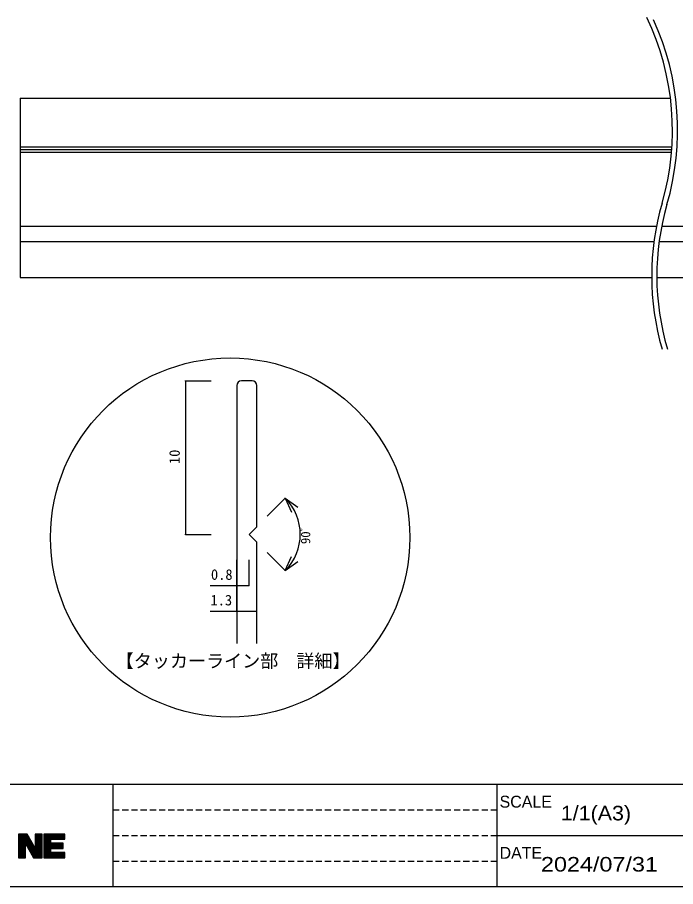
# Model space of a CAD drawing. Units: millimetres on the paper. Extents: x -210 to 210, y -149 to 149.
# Drawn here: x -76.2 to 52.4, y -137.5 to 32.4 of the extents above; entities that cross this region are included whole.
import ezdxf
from ezdxf.enums import TextEntityAlignment as Align

# ---------------------------------------------------------------- set-up
doc = ezdxf.new("R2010")
doc.units = ezdxf.units.MM
doc.linetypes.add('DASHED1', pattern=[1.8, 1.2, -0.6])
for name, color, linetype in [('0-0', 7, 'Continuous'), ('1-0', 5, 'Continuous'), ('3-0', 5, 'Continuous')]:
    doc.layers.add(name, color=color, linetype=linetype)
doc.styles.add('メイリオ', font='')
doc.styles.add('ＭＳ ゴシック', font='')
doc.styles.get('メイリオ').set_extended_font_data('メイリオ')
doc.styles.get('ＭＳ ゴシック').set_extended_font_data('MS Gothic')

msp = doc.modelspace()

# ---------------------------------------------------------------- linework, layer by layer
at = {"layer": '0-0', "color": 2}
for p, q in [((-197.5, -117.5), (197.5, -117.5)), ((-197.5, -137.5), (197.5, -137.5))]:
    msp.add_line(p, q, dxfattribs=at)
at = {"layer": '0-0'}
for p, q in [((-112.5, -117.5), (-57.5, -117.5)), ((-57.5, -137.5), (-57.5, -117.5)), ((-57.5, -137.5), (-57.5, -117.5)), ((-57.5, -117.5), (17.5, -117.5)), ((17.5, -137.5), (17.5, -117.5)), ((17.5, -127.5), (17.5, -117.5)), ((17.5, -117.5), (57.5, -117.5)), ((-75.958, -127.229), (-75.958, -131.846)), ((-75.858, -127.229), (-75.858, -131.846)), ((-75.759, -127.229), (-75.759, -131.846)), ((-75.659, -127.229), (-75.659, -131.846)), ((-75.559, -127.229), (-75.559, -131.846)), ((-75.459, -127.229), (-75.459, -131.846)), ((-75.36, -127.229), (-75.36, -131.846)), ((-75.26, -127.229), (-75.26, -131.846)), ((-75.16, -127.229), (-75.16, -131.846)), ((-75.06, -127.229), (-75.06, -131.846)), ((-74.961, -127.229), (-74.961, -131.846)), ((-74.861, -127.229), (-74.861, -131.846)), ((-74.761, -127.229), (-74.761, -131.846)), ((-74.661, -127.229), (-74.661, -131.846)), ((-74.562, -127.229), (-74.562, -129.161)), ((-74.462, -127.229), (-74.462, -129.333)), ((-74.362, -127.229), (-74.362, -129.506)), ((-74.262, -127.273), (-74.262, -129.679)), ((-72.667, -127.229), (-72.667, -131.846)), ((-72.567, -127.229), (-72.567, -131.846)), ((-72.467, -127.229), (-72.467, -131.846)), ((-72.368, -127.229), (-72.368, -131.846)), ((-72.268, -127.229), (-72.268, -131.846)), ((-72.168, -127.229), (-72.168, -131.846)), ((-72.068, -127.229), (-72.068, -131.846)), ((-71.969, -127.229), (-71.969, -131.846)), ((-71.869, -127.229), (-71.869, -131.846)), ((-71.769, -127.229), (-71.769, -131.846)), ((-71.669, -127.229), (-71.669, -131.846)), ((-71.57, -127.229), (-71.57, -131.846)), ((-71.47, -127.229), (-71.47, -131.846)), ((-71.37, -127.229), (-71.37, -131.846)), ((-70.98, -127.229), (-70.98, -131.846)), ((-70.88, -127.229), (-70.88, -131.846)), ((-70.78, -127.229), (-70.78, -131.846)), ((-70.681, -127.229), (-70.681, -131.846)), ((-70.581, -127.229), (-70.581, -131.846)), ((-70.481, -127.229), (-70.481, -131.846)), ((-70.382, -127.229), (-70.382, -131.846)), ((-70.282, -127.229), (-70.282, -131.846)), ((-70.182, -127.229), (-70.182, -131.846)), ((-70.082, -127.229), (-70.082, -131.846)), ((-69.983, -127.229), (-69.983, -131.846)), ((-69.883, -127.229), (-69.883, -131.846)), ((-69.783, -127.229), (-69.783, -131.846)), ((-69.683, -127.229), (-69.683, -131.846)), ((-69.584, -127.229), (-69.584, -128.244)), ((-69.484, -127.229), (-69.484, -128.244)), ((-69.384, -127.229), (-69.384, -128.244)), ((-69.284, -127.229), (-69.284, -128.244)), ((-69.185, -127.229), (-69.185, -128.244)), ((-69.085, -127.229), (-69.085, -128.244)), ((-68.985, -127.229), (-68.985, -128.244)), ((-68.885, -127.229), (-68.885, -128.244)), ((-68.786, -127.229), (-68.786, -128.244)), ((-68.686, -127.229), (-68.686, -128.244)), ((-68.586, -127.229), (-68.586, -128.244)), ((-68.487, -127.229), (-68.487, -128.244)), ((-68.387, -127.229), (-68.387, -128.244)), ((-68.287, -127.229), (-68.287, -128.244)), ((-68.187, -127.229), (-68.187, -128.244)), ((-68.088, -127.229), (-68.088, -128.244)), ((-67.988, -127.229), (-67.988, -128.244)), ((-67.888, -127.229), (-67.888, -128.244)), ((-67.788, -127.229), (-67.788, -128.244)), ((-67.689, -127.229), (-67.689, -128.244)), ((-67.589, -127.229), (-67.589, -128.244)), ((-67.489, -127.229), (-67.489, -128.244)), ((-67.389, -127.229), (-67.389, -128.244)), ((-67.29, -127.229), (-67.29, -128.244)), ((-67.19, -127.229), (-67.19, -128.244)), ((-67.09, -127.229), (-67.09, -128.244)), ((-66.991, -127.229), (-66.991, -128.244)), ((-74.163, -127.446), (-74.163, -129.851)), ((-74.063, -127.618), (-74.063, -130.024)), ((-73.963, -127.791), (-73.963, -130.197)), ((-73.864, -127.964), (-73.864, -130.369)), ((-73.764, -128.136), (-73.764, -130.542)), ((-73.664, -128.309), (-73.664, -130.715)), ((-73.564, -128.482), (-73.564, -130.887)), ((-73.465, -128.655), (-73.465, -131.06)), ((-73.365, -128.827), (-73.365, -131.233)), ((-73.265, -129), (-73.265, -131.405)), ((-69.584, -129.033), (-69.584, -130.048)), ((-69.484, -129.033), (-69.484, -130.048)), ((-69.384, -129.033), (-69.384, -130.048)), ((-69.284, -129.033), (-69.284, -130.048)), ((-69.185, -129.033), (-69.185, -130.048)), ((-69.085, -129.033), (-69.085, -130.048)), ((-68.985, -129.033), (-68.985, -130.048)), ((-68.885, -129.033), (-68.885, -130.048)), ((-68.786, -129.033), (-68.786, -130.048)), ((-68.686, -129.033), (-68.686, -130.048)), ((-68.586, -129.033), (-68.586, -130.048)), ((-68.487, -129.033), (-68.487, -130.048)), ((-68.387, -129.033), (-68.387, -130.048)), ((-68.287, -129.033), (-68.287, -130.048)), ((-68.187, -129.033), (-68.187, -130.048)), ((-68.088, -129.033), (-68.088, -130.048)), ((-67.988, -129.033), (-67.988, -130.048)), ((-67.888, -129.033), (-67.888, -130.048)), ((-67.788, -129.033), (-67.788, -130.048)), ((-67.689, -129.033), (-67.689, -130.048)), ((-67.589, -129.033), (-67.589, -130.048)), ((-67.489, -129.033), (-67.489, -130.048)), ((-67.389, -129.033), (-67.389, -130.048)), ((-67.29, -129.033), (-67.29, -130.048)), ((17.5, -127.5), (57.5, -127.5)), ((17.5, -137.5), (17.5, -127.5)), ((17.5, -127.5), (57.5, -127.5)), ((-73.165, -129.173), (-73.165, -131.578)), ((-73.066, -129.345), (-73.066, -131.75)), ((-72.966, -129.518), (-72.966, -131.846)), ((-72.866, -129.691), (-72.866, -131.846)), ((-72.766, -129.863), (-72.766, -131.846)), ((-69.584, -130.829), (-69.584, -131.846)), ((-69.484, -130.829), (-69.484, -131.846)), ((-69.384, -130.829), (-69.384, -131.846)), ((-69.284, -130.829), (-69.284, -131.846)), ((-69.185, -130.829), (-69.185, -131.846)), ((-69.085, -130.829), (-69.085, -131.846)), ((-68.985, -130.829), (-68.985, -131.846)), ((-68.885, -130.829), (-68.885, -131.846)), ((-68.786, -130.829), (-68.786, -131.846)), ((-68.686, -130.829), (-68.686, -131.846)), ((-68.586, -130.829), (-68.586, -131.846)), ((-68.487, -130.829), (-68.487, -131.846)), ((-68.387, -130.829), (-68.387, -131.846)), ((-68.287, -130.829), (-68.287, -131.846)), ((-68.187, -130.829), (-68.187, -131.846)), ((-68.088, -130.829), (-68.088, -131.846)), ((-67.988, -130.829), (-67.988, -131.846)), ((-67.888, -130.829), (-67.888, -131.846)), ((-67.788, -130.829), (-67.788, -131.846)), ((-67.689, -130.829), (-67.689, -131.846)), ((-67.589, -130.829), (-67.589, -131.846)), ((-67.489, -130.829), (-67.489, -131.846)), ((-67.389, -130.829), (-67.389, -131.846)), ((-67.29, -130.829), (-67.29, -131.846)), ((-67.19, -130.829), (-67.19, -131.846)), ((-67.09, -130.829), (-67.09, -131.846)), ((-66.991, -130.829), (-66.991, -131.846)), ((-112.5, -137.5), (-57.5, -137.5)), ((-57.5, -137.5), (17.5, -137.5)), ((17.5, -137.5), (57.5, -137.5))]:
    msp.add_line(p, q, dxfattribs=at)
at = {"layer": '0-0', "linetype": 'DASHED1'}
for p, q in [((-57.5, -122.5), (17.5, -122.5)), ((-57.5, -127.5), (17.5, -127.5)), ((-57.5, -132.5), (17.5, -132.5))]:
    msp.add_line(p, q, dxfattribs=at)
at = {"layer": '0-0', "color": 5}
for points in [[(-72.687, -127.229), (-72.687, -130.001), (-74.288, -127.229), (-75.958, -127.229), (-75.958, -131.846), (-74.612, -131.846), (-74.612, -129.074), (-73.011, -131.846), (-71.34, -131.846), (-71.34, -127.229)], [(-66.939, -128.244), (-66.939, -127.229), (-70.98, -127.229), (-70.98, -131.846), (-66.939, -131.846), (-66.939, -130.829), (-69.633, -130.829), (-69.633, -130.048), (-67.228, -130.048), (-67.228, -129.033), (-69.633, -129.033), (-69.633, -128.244)]]:
    msp.add_lwpolyline(points, close=True, dxfattribs=at)
at = {"layer": '1-0', "color": 7}
for p, q in [((-75.665, 16.549), (51.378, 16.549)), ((-75.665, 16.549), (-75.665, -18.451)), ((-75.665, 7.049), (51.659, 7.049)), ((-75.665, 6.549), (51.624, 6.549)), ((-75.665, 6.049), (51.585, 6.049)), ((-75.665, -8.451), (48.643, -8.451)), ((49.662, -8.451), (175.13, -8.451)), ((-75.665, -11.451), (48.151, -11.451)), ((49.16, -11.451), (175.13, -11.451)), ((-75.665, -18.451), (47.705, -18.451)), ((48.705, -18.451), (175.13, -18.451))]:
    msp.add_line(p, q, dxfattribs=at)
at = {"layer": '1-0', "color": 6}
for centre, radius, start, end in [((0.732, 10.299), 51.03, 343.78471, 25.61497), ((0.732, 10.299), 52.03, 343.78471, 24.50037), ((98.732, -18.201), 51.03, 163.78471, 196.21529), ((98.732, -18.201), 50.03, 163.78471, 196.55291)]:
    msp.add_arc(centre, radius, start, end, dxfattribs=at)
at = {"layer": '3-0'}
for p, q in [((-43.334, -38.729), (-43.334, -38.609)), ((-43.334, -38.669), (-43.334, -68.669)), ((-43.334, -38.669), (-38.334, -38.669)), ((-27.398, -65.134), (-23.863, -61.598)), ((-23.863, -61.658), (-23.863, -61.538)), ((-43.334, -68.729), (-43.334, -68.609)), ((-43.334, -68.669), (-38.334, -68.669)), ((-27.398, -72.205), (-23.863, -75.74)), ((-33.334, -78.669), (-33.334, -73.669)), ((-30.934, -78.669), (-30.934, -73.669)), ((-23.863, -75.8), (-23.863, -75.68)), ((-38.533, -78.669), (-30.934, -78.669)), ((-33.334, -78.729), (-33.334, -78.609)), ((-33.334, -83.669), (-33.334, -78.669)), ((-30.934, -78.729), (-30.934, -78.609)), ((-29.434, -83.669), (-29.434, -78.669)), ((-38.533, -83.669), (-29.434, -83.669)), ((-33.334, -83.729), (-33.334, -83.609)), ((-29.434, -83.729), (-29.434, -83.609))]:
    msp.add_line(p, q, dxfattribs=at)
at = {"layer": '3-0', "color": 7}
for p, q in [((-30.334, -38.669), (-32.434, -38.669)), ((-33.334, -39.569), (-33.334, -89.96)), ((-29.434, -67.169), (-29.434, -39.569)), ((-30.934, -68.669), (-29.434, -67.169)), ((-30.934, -68.669), (-29.434, -70.169)), ((-29.434, -89.96), (-29.434, -70.169))]:
    msp.add_line(p, q, dxfattribs=at)
at = {"layer": '3-0', "color": 6}
for p, q in [((-23.863, -61.598), (-21.423, -63.343)), ((-23.863, -61.598), (-22.622, -64.33)), ((-23.863, -75.74), (-22.622, -73.009)), ((-23.863, -75.74), (-21.423, -73.995))]:
    msp.add_line(p, q, dxfattribs=at)
at = {"layer": '3-0', "color": 1}
msp.add_circle((-34.628, -69.281), 35.091, dxfattribs=at)
at = {"layer": '3-0', "color": 7}
for centre, start, end in [((-32.434, -39.569), 90, 180), ((-30.334, -39.569), 0, 90)]:
    msp.add_arc(centre, 0.9, start, end, dxfattribs=at)
at = {"layer": '3-0'}
msp.add_arc((-30.934, -68.669), 10, 315, 45, dxfattribs=at)

# ---------------------------------------------------------------- texts
at = {"layer": '0-0', "style": 'メイリオ'}
for s, p in [('SCALE', (18, -122.763)), ('DATE', (18, -132.762))]:
    msp.add_text(s, height=2.328, dxfattribs=at).set_placement(p, align=Align.BOTTOM_LEFT)
for s, width, p in [('1/1(A3)', 1.1, (29.954, -125.41)), ('2024/07/31', 1.2, (26.077, -135.41))]:
    msp.add_text(s, height=2.845, dxfattribs=dict(at, width=width)).set_placement(p, align=Align.BOTTOM_LEFT)
at = {"layer": '3-0', "color": 7, "style": 'ＭＳ ゴシック'}
for s, height, p in [('10', 2.069, (-43.834, -54.919)), ('90ﾟ', 1.833, (-18.434, -70.569))]:
    msp.add_text(s, height=height, rotation=90, dxfattribs=at).set_placement(p, align=Align.BOTTOM_LEFT)
for s, height, p in [('0.8', 2.069, (-38.372, -78.169)), ('1.3', 2.069, (-38.455, -83.169)), ('【タッカーライン部\u3000詳細】', 2.586, (-56.969, -95.466))]:
    msp.add_text(s, height=height, dxfattribs=at).set_placement(p, align=Align.BOTTOM_LEFT)

doc.saveas('drawing.dxf')
